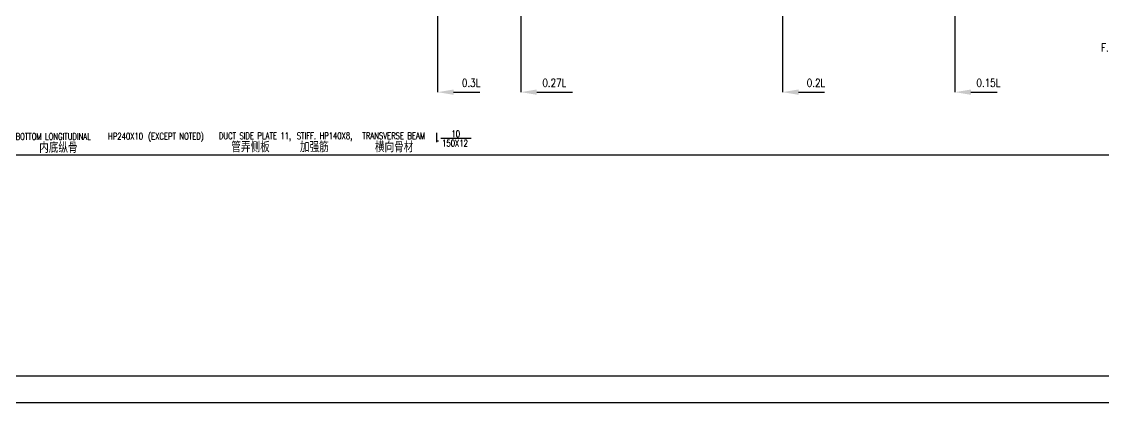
# Model space of a CAD drawing. Extents: x 373818 to 564480, y 322172 to 634257.
# Drawn here: x 500109 to 540666, y 399899 to 414178 of the extents above; entities that cross this region are included whole.
import ezdxf
from ezdxf.enums import TextEntityAlignment as Align

# ---------------------------------------------------------------- set-up
doc = ezdxf.new("R2010")
doc.units = 0
doc.header["$LTSCALE"] = 40
doc.header["$MEASUREMENT"] = 0
doc.layers.get('0').update_dxf_attribs({"linetype": 'CONTINUOUS'})
doc.layers.add('BT_ENG', color=7, linetype='CONTINUOUS')
doc.layers.add('Y-CON', color=2, linetype='CONTINUOUS')
doc.styles.add('ROMANS', font='romans.shx', dxfattribs={"width": 0.75, "height": 250, "bigfont": 'hzdx.shx'})

msp = doc.modelspace()

# ---------------------------------------------------------------- linework, layer by layer
for p, q in [((535101.26, 416659.39), (535101.26, 411532.75)), ((528636.21, 415382.29), (528636.21, 411532.75)), ((518825.41, 414568.23), (518825.41, 411532.75)), ((515706.11, 414481.75), (515706.11, 411532.75)), ((516962.08, 409794.61), (515825.26, 409794.61)), ((431096.41, 409182.08), (557828.41, 409182.08))]:
    msp.add_line(p, q)
at = {"color": 0, "linetype": 'ByBlock'}
for p, q in [((516306.11, 411532.75), (517284.49, 411532.75)), ((519425.41, 411532.75), (520758.94, 411532.75)), ((529236.21, 411532.75), (530214.59, 411532.75)), ((535701.26, 411532.75), (536679.64, 411532.75))]:
    msp.add_line(p, q, dxfattribs=at)
at = {"color": 2}
msp.add_line((417692.4, 400899.4), (562792.4, 400899.4), dxfattribs=at)
at = {"color": 0, "linetype": 'ByBlock'}
for points in [[(516306.11, 411632.75), (516306.11, 411432.75), (515706.11, 411532.75)], [(519425.41, 411632.75), (519425.41, 411432.75), (518825.41, 411532.75)], [(529236.21, 411632.75), (529236.21, 411432.75), (528636.21, 411532.75)], [(535701.26, 411632.75), (535701.26, 411432.75), (535101.26, 411532.75)]]:
    msp.add_solid(points, dxfattribs=at)
at = {"layer": 'BT_ENG'}
msp.add_line((415192.4, 399899.4), (563792.4, 399899.4), dxfattribs=at)
at = {"layer": 'Y-CON'}
for p, q in [((515666.39, 410007.66), (515666.39, 409653.95)), ((515666.39, 409703.95), (515734.73, 409703.95))]:
    msp.add_line(p, q, dxfattribs=at)

# ---------------------------------------------------------------- texts
at = {"style": 'ROMANS', "width": 0.8}
for s, p in [('F.S.750', (541186.8, 413204.25)), ('0.3L', (516961.41, 411883.25)), ('0.27L', (520080.71, 411883.25)), ('0.2L', (529891.51, 411883.25)), ('0.15L', (536356.56, 411883.25))]:
    msp.add_text(s, height=300, dxfattribs=at).set_placement(p, align=Align.MIDDLE)
at = {"style": 'ROMANS', "width": 0.75}
for s, height, p in [('(EXCEPT NOTED)', 250, (504850.9, 409751.96)), ('INNER BOTTOM LONGITUDINAL', 250, (499015.64, 409745.79)), ('内底纵骨', 400, (500766.92, 409254.93)), ('HP240X10', 250, (503352.14, 409751.96)), ('DUCT SIDE PLATE 11,', 250, (507504.45, 409771.16)), ('管弄侧板', 400, (507972, 409280.3)), ('STIFF. HP140X8,', 250, (510425.55, 409771.16)), ('加强筋', 400, (510543.09, 409280.3)), ('TRANSVERSE BEAM  ', 250, (512887.08, 409771.16)), ('横向骨材', 400, (513354.62, 409280.3))]:
    msp.add_text(s, height=height, dxfattribs=at).set_placement(p)
at = {"char_height": 250, "attachment_point": 5, "style": 'ROMANS'}
for s, insert in [('10', (516384.1, 409967.22)), ('150X12', (516358.13, 409620.25))]:
    msp.add_mtext(s, dxfattribs=dict(at, insert=insert))

doc.saveas('drawing.dxf')
